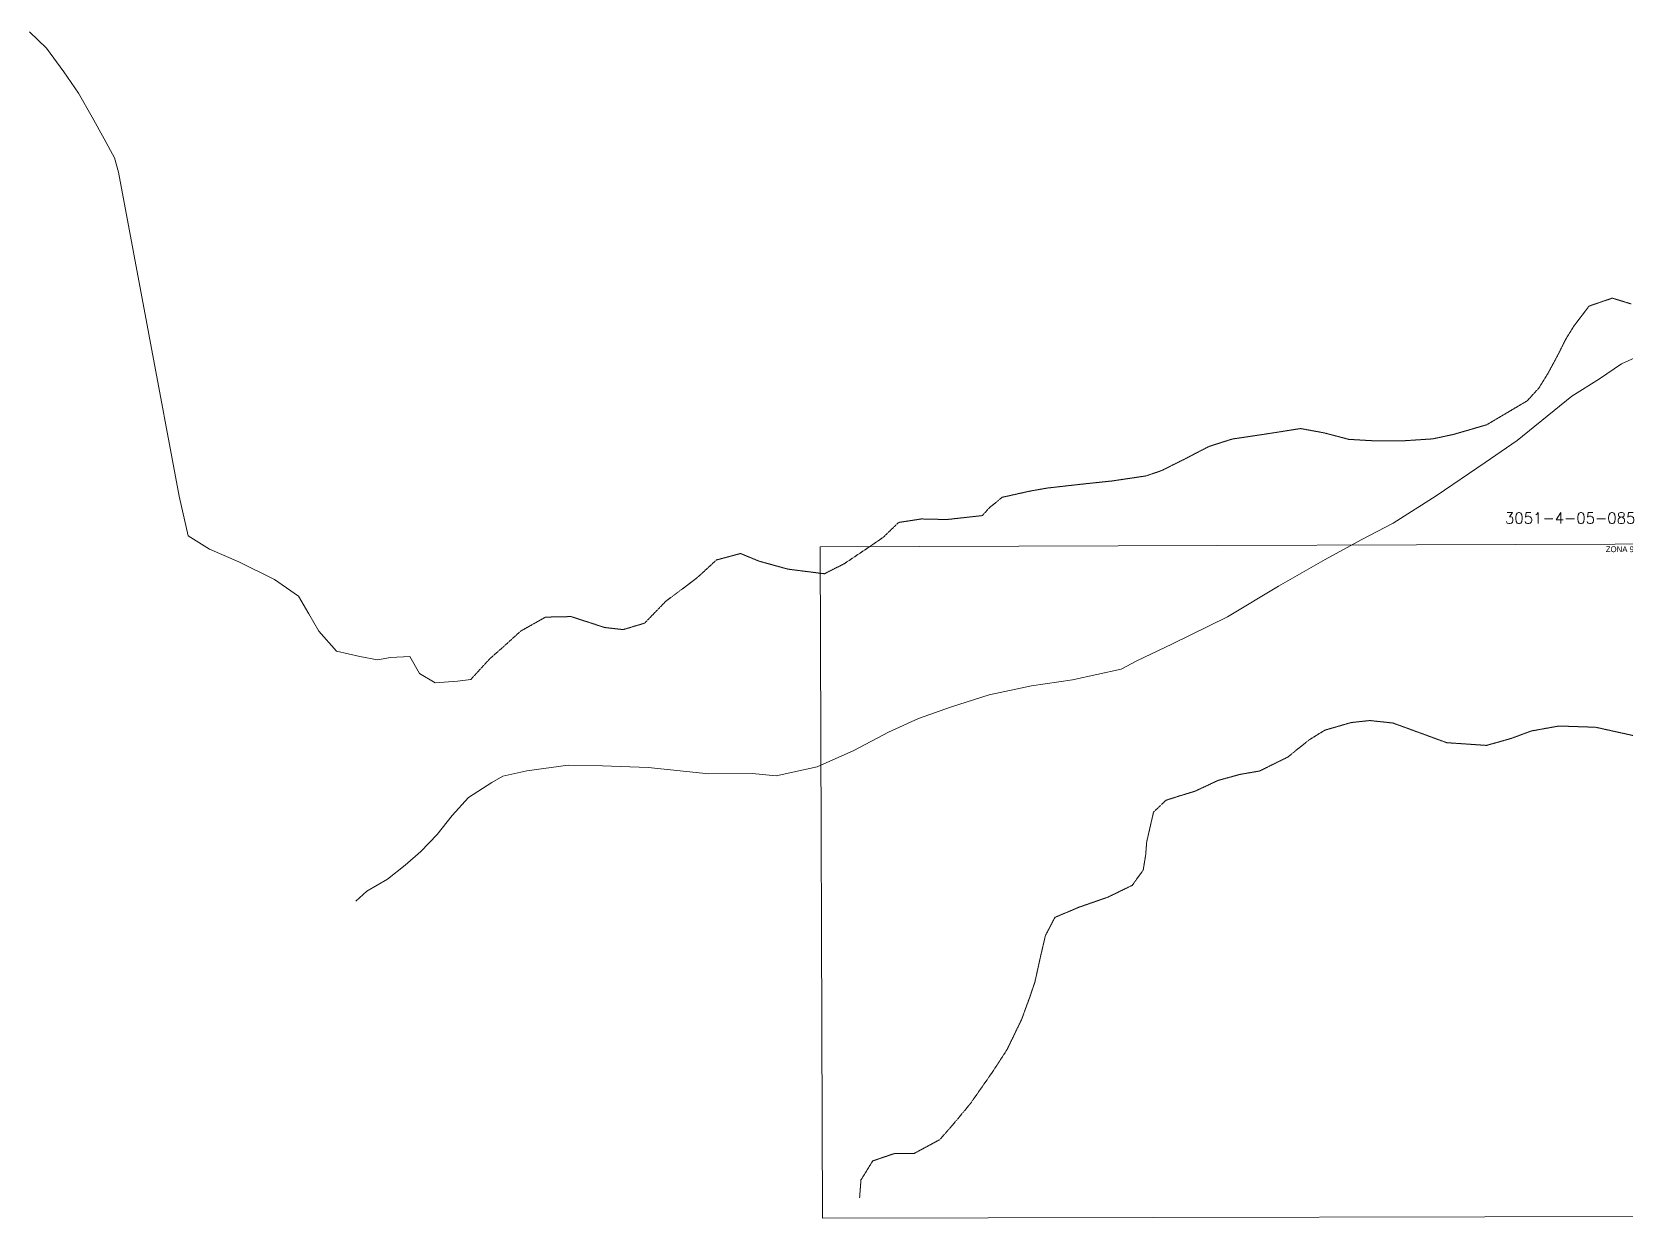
# Model space of a CAD drawing. Header units: millimetres. Extents: x 605783 to 622482, y 1302882 to 1322290.
# Drawn here: x 620579 to 621670, y 1320352 to 1321164 of the extents above; entities that cross this region are included whole.
import ezdxf
from ezdxf.enums import TextEntityAlignment as Align

# ---------------------------------------------------------------- set-up
doc = ezdxf.new("R2010")
doc.units = ezdxf.units.MM
doc.linetypes.add('HIDDEN', pattern=[0.375, 0.25, -0.125])
for name, color, linetype in [('10', 7, 'Continuous'), ('16', 7, 'Continuous'), ('2', 7, 'Continuous'), ('3', 7, 'Continuous')]:
    doc.layers.add(name, color=color, linetype=linetype)
doc.layers.add('Nivel 3', color=7, linetype='Continuous', lineweight=0)
doc.styles.add('ROMANS', font='ROMANS', dxfattribs={"height": 0.2})
doc.styles.add('Style-ENGINEERING', font='ENGINEERING.shx')

msp = doc.modelspace()

# ---------------------------------------------------------------- linework, layer by layer
at = {"layer": '16', "color": 1, "linetype": 'Continuous', "lineweight": 5}
msp.add_lwpolyline([(621118.63009, 1320811.73526), (621799.60409, 1320813.99926), (621801.01409, 1320353.26526), (621120.29409, 1320351.86426), (621118.63009, 1320811.73526)], dxfattribs=at)
at = {"layer": '2', "color": 1, "linetype": 'Continuous', "lineweight": 5}
for points in [[(620879.31692, 1320720.77693), (620870.17992, 1320719.70093), (620854.94592, 1320718.58593), (620844.23192, 1320724.87293), (620837.54492, 1320736.52293), (620824.33892, 1320735.92993), (620815.45892, 1320734.34693), (620803.24992, 1320736.55693), (620787.47392, 1320740.26793), (620775.18392, 1320753.91593), (620768.49492, 1320765.82093), (620761.29692, 1320777.97693), (620744.95892, 1320789.31093), (620720.48692, 1320801.35593), (620700.35592, 1320810.12293), (620685.81292, 1320819.18093), (620679.52392, 1320846.34093), (620638.07692, 1321068.25393), (620635.21292, 1321078.14993), (620628.26292, 1321091.06993), (620620.02792, 1321106.01493), (620610.51292, 1321122.47793), (620600.50192, 1321137.15693), (620588.70292, 1321153.35093), (620576.93892, 1321164.45993)], [(621633.69492, 1320915.02193), (621652.66492, 1320926.83793), (621667.83392, 1320937.10393), (621691.38492, 1320947.67793)], [(620800.62092, 1320569.01493), (620808.19292, 1320575.92693), (620822.36092, 1320584.15293), (620834.48792, 1320593.63693), (620845.08992, 1320603.11093), (620856.44092, 1320614.62393), (620866.50992, 1320627.65393), (620877.85492, 1320639.92893), (620893.78692, 1320650.19993), (620901.37692, 1320654.56993), (620917.86292, 1320658.23493), (620946.03292, 1320662.22993), (620969.66192, 1320661.61893), (621000.91492, 1320660.54993), (621042.35292, 1320656.24093), (621072.07392, 1320656.43193), (621088.59792, 1320654.75893), (621116.75092, 1320661.04093), (621141.82192, 1320672.13393), (621165.61192, 1320684.74293), (621186.12292, 1320694.02693), (621207.91492, 1320701.79393), (621234.52892, 1320710.35393), (621263.44592, 1320716.38693), (621291.61292, 1320720.63593), (621324.83992, 1320727.96793), (621335.72392, 1320733.62993), (621360.02892, 1320745.22593), (621397.74892, 1320763.77293), (621432.65692, 1320784.84293), (621464.79092, 1320803.09793), (621489.33692, 1320816.47493), (621511.35792, 1320827.80293), (621540.69392, 1320846.54893), (621574.31892, 1320869.38993), (621596.31392, 1320884.52993), (621633.69492, 1320915.02193)]]:
    msp.add_lwpolyline(points, dxfattribs=at)
at = {"layer": '3', "color": 1, "linetype": 'HIDDEN', "lineweight": 5}
for points in [[(621674.40392, 1320978.07393), (621661.42092, 1320982.05793), (621645.45492, 1320976.61693), (621634.88392, 1320962.56693), (621629.35892, 1320953.63393), (621624.85092, 1320944.45293), (621617.57892, 1320930.93293), (621611.29992, 1320920.72493), (621603.23392, 1320911.77493), (621575.40692, 1320895.32693), (621553.09792, 1320888.82793), (621538.63992, 1320885.68393), (621517.56492, 1320884.27693), (621496.98792, 1320884.39893), (621480.97692, 1320885.31293), (621463.92492, 1320889.77893), (621447.90092, 1320892.72593), (621424.30192, 1320889.01493), (621401.20892, 1320885.56193), (621385.49392, 1320880.62993), (621368.02892, 1320871.62093), (621352.58792, 1320863.89493), (621341.94392, 1320860.26693), (621318.59692, 1320856.81193), (621298.03592, 1320854.64593), (621274.17592, 1320851.94993), (621262.25092, 1320849.83993), (621243.48192, 1320845.65193), (621234.64192, 1320838.47693), (621229.85292, 1320833.10793), (621205.48492, 1320830.40793), (621187.95392, 1320830.80393), (621172.47392, 1320828.41593), (621161.87692, 1320818.17993), (621151.00592, 1320810.73793), (621135.32992, 1320800.21393), (621121.66192, 1320793.26193), (621096.74392, 1320796.40693), (621076.89092, 1320801.87093), (621064.15192, 1320807.12793), (621047.67192, 1320802.69993), (621034.29392, 1320790.41193), (621012.81592, 1320774.25793), (620998.43992, 1320759.42093), (620983.73692, 1320755.00493), (620971.02592, 1320756.44893), (620948.10992, 1320763.92693), (620930.58392, 1320763.55993), (620913.63092, 1320754.04493), (620901.76692, 1320743.29193), (620892.42592, 1320735.09693), (620879.31692, 1320720.77693)], [(621145.75892, 1320365.83593), (621146.68992, 1320378.04393), (621154.72692, 1320391.05993), (621169.93192, 1320396.24193), (621182.88892, 1320396.07193), (621200.60392, 1320405.59193), (621209.17292, 1320415.30693), (621221.51592, 1320430.12993), (621236.85692, 1320452.09093), (621246.65792, 1320467.15293), (621256.67392, 1320487.80793), (621262.65592, 1320504.11593), (621265.88992, 1320513.79693), (621269.58192, 1320530.59893), (621273.03392, 1320545.36493), (621279.55092, 1320557.86393), (621296.01392, 1320564.83293), (621316.03292, 1320571.82593), (621332.48892, 1320579.81193), (621340.03592, 1320590.28393), (621341.74092, 1320600.71693), (621342.44092, 1320609.61893), (621347.12392, 1320629.98593), (621355.70292, 1320638.17593), (621375.72792, 1320644.40593), (621391.17292, 1320651.62293), (621406.13092, 1320655.78693), (621419.83192, 1320658.16293), (621439.07192, 1320667.69293), (621453.72192, 1320679.48093), (621464.59892, 1320686.15993), (621482.59792, 1320691.36093), (621495.29092, 1320692.71293), (621511.05192, 1320691.03493), (621528.87992, 1320684.54093), (621547.98192, 1320677.54593), (621575.17692, 1320675.68693), (621591.90992, 1320680.37093), (621605.84492, 1320685.54493), (621624.87392, 1320688.97193), (621650.02892, 1320688.11693), (621675.72592, 1320682.43593)]]:
    msp.add_lwpolyline(points, dxfattribs=at)

# ---------------------------------------------------------------- texts
at = {"layer": '10', "color": 1, "linetype": 'Continuous', "lineweight": 5, "style": 'ROMANS'}
msp.add_text('3051-4-05-085', height=7.5, dxfattribs=at).set_placement((621632.57209, 1320831.38626), align=Align.MIDDLE)
at = {"layer": 'Nivel 3', "color": 1, "linetype": 'Continuous', "lineweight": 5, "style": 'Style-ENGINEERING'}
msp.add_text('ZONA 91', height=4.000002, dxfattribs=at).set_placement((621668.10709, 1320810.07426), align=Align.MIDDLE_CENTER)

doc.saveas('drawing.dxf')
